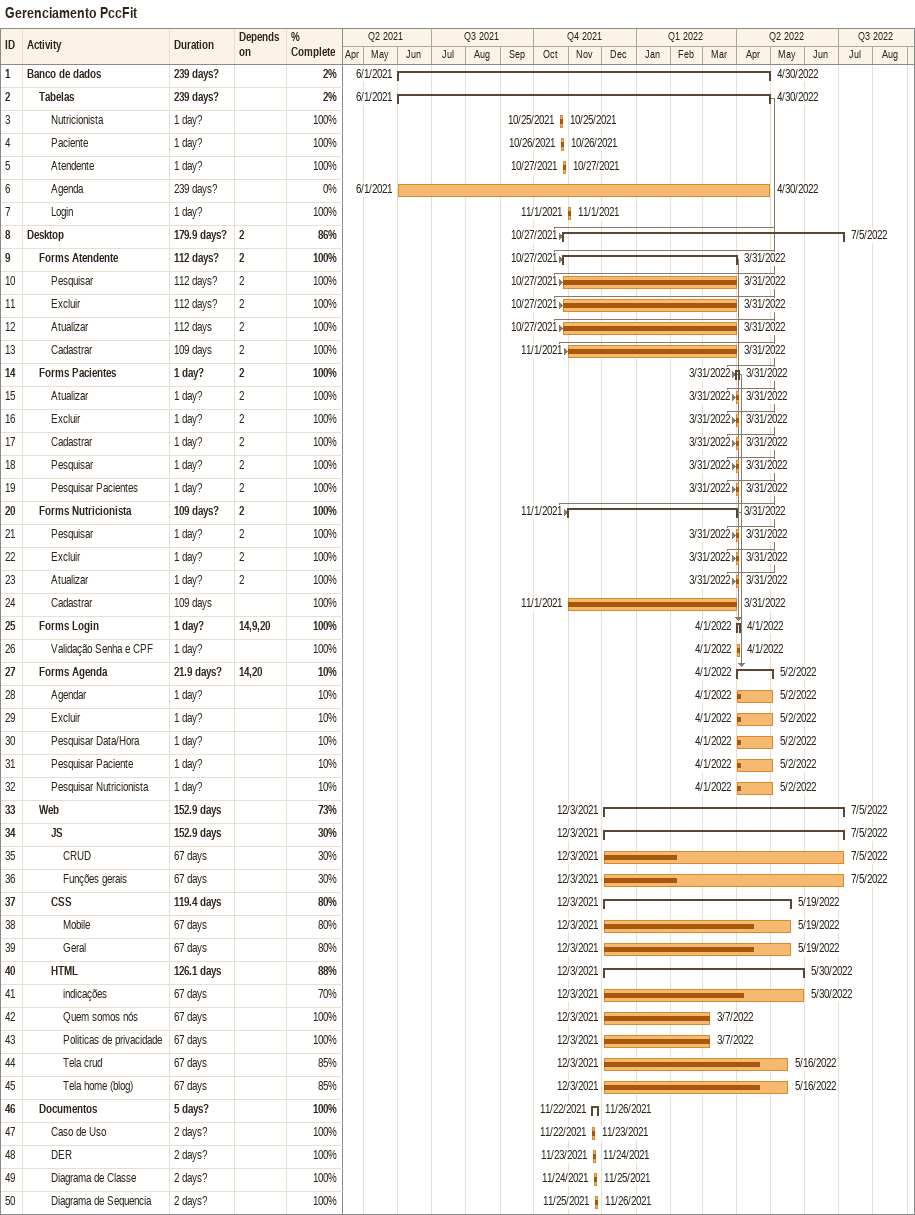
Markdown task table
Gerenciamento PccFit

| ID | Level | Task | Duration | Start | Finish | Predecessors | % complete |
|---|---|---|---|---|---|---|---|
| 1 | 1 | **Banco de dados** | 239d? | 2021-06-01 | 2022-04-30 |  | 2 |
| 2 | 2 | **Tabelas** | 239d? | 2021-06-01 | 2022-04-30 |  | 2 |
| 3 | 3 | Nutricionista | 1d? | 2021-10-25 | 2021-10-25 |  | 100 |
| 4 | 3 | Paciente | 1d? | 2021-10-26 | 2021-10-26 |  | 100 |
| 5 | 3 | Atendente | 1d? | 2021-10-27 | 2021-10-27 |  | 100 |
| 6 | 3 | Agenda | 239d? | 2021-06-01 | 2022-04-30 |  | 0 |
| 7 | 3 | Login | 1d? | 2021-11-01 | 2021-11-01 |  | 100 |
| 8 | 1 | **Desktop** | 179.9d? | 2021-10-27 | 2022-07-05 | 2 | 86 |
| 9 | 2 | **Forms Atendente** | 112d? | 2021-10-27 | 2022-03-31 | 2 | 100 |
| 10 | 3 | Pesquisar | 112d? | 2021-10-27 | 2022-03-31 | 2 | 100 |
| 11 | 3 | Excluir | 112d? | 2021-10-27 | 2022-03-31 | 2 | 100 |
| 12 | 3 | Atualizar | 112d | 2021-10-27 | 2022-03-31 | 2 | 100 |
| 13 | 3 | Cadastrar | 109d | 2021-11-01 | 2022-03-31 | 2 | 100 |
| 14 | 2 | **Forms Pacientes** | 1d? | 2022-03-31 | 2022-03-31 | 2 | 100 |
| 15 | 3 | Atualizar | 1d? | 2022-03-31 | 2022-03-31 | 2 | 100 |
| 16 | 3 | Excluir | 1d? | 2022-03-31 | 2022-03-31 | 2 | 100 |
| 17 | 3 | Cadastrar | 1d? | 2022-03-31 | 2022-03-31 | 2 | 100 |
| 18 | 3 | Pesquisar | 1d? | 2022-03-31 | 2022-03-31 | 2 | 100 |
| 19 | 3 | Pesquisar Pacientes | 1d? | 2022-03-31 | 2022-03-31 | 2 | 100 |
| 20 | 2 | **Forms Nutricionista** | 109d? | 2021-11-01 | 2022-03-31 | 2 | 100 |
| 21 | 3 | Pesquisar | 1d? | 2022-03-31 | 2022-03-31 | 2 | 100 |
| 22 | 3 | Excluir | 1d? | 2022-03-31 | 2022-03-31 | 2 | 100 |
| 23 | 3 | Atualizar | 1d? | 2022-03-31 | 2022-03-31 | 2 | 100 |
| 24 | 3 | Cadastrar | 109d | 2021-11-01 | 2022-03-31 |  | 100 |
| 25 | 2 | **Forms Login** | 1d? | 2022-04-01 | 2022-04-01 | 14, 9, 20 | 100 |
| 26 | 3 | Validação Senha e CPF | 1d? | 2022-04-01 | 2022-04-01 |  | 100 |
| 27 | 2 | **Forms Agenda** | 21.9d? | 2022-04-01 | 2022-05-02 | 14, 20 | 10 |
| 28 | 3 | Agendar | 1d? | 2022-04-01 | 2022-05-02 |  | 10 |
| 29 | 3 | Excluir | 1d? | 2022-04-01 | 2022-05-02 |  | 10 |
| 30 | 3 | Pesquisar Data/Hora | 1d? | 2022-04-01 | 2022-05-02 |  | 10 |
| 31 | 3 | Pesquisar Paciente | 1d? | 2022-04-01 | 2022-05-02 |  | 10 |
| 32 | 3 | Pesquisar Nutricionista | 1d? | 2022-04-01 | 2022-05-02 |  | 10 |
| 33 | 2 | **Web** | 152.9d | 2021-12-03 | 2022-07-05 |  | 73 |
| 34 | 3 | **JS** | 152.9d | 2021-12-03 | 2022-07-05 |  | 30 |
| 35 | 4 | CRUD | 67d | 2021-12-03 | 2022-07-05 |  | 30 |
| 36 | 4 | Funções gerais | 67d | 2021-12-03 | 2022-07-05 |  | 30 |
| 37 | 3 | **CSS** | 119.4d | 2021-12-03 | 2022-05-19 |  | 80 |
| 38 | 4 | Mobile | 67d | 2021-12-03 | 2022-05-19 |  | 80 |
| 39 | 4 | Geral | 67d | 2021-12-03 | 2022-05-19 |  | 80 |
| 40 | 3 | **HTML** | 126.1d | 2021-12-03 | 2022-05-30 |  | 88 |
| 41 | 4 | indicações | 67d | 2021-12-03 | 2022-05-30 |  | 70 |
| 42 | 4 | Quem somos nós | 67d | 2021-12-03 | 2022-03-07 |  | 100 |
| 43 | 4 | Politicas de privacidade | 67d | 2021-12-03 | 2022-03-07 |  | 100 |
| 44 | 4 | Tela crud | 67d | 2021-12-03 | 2022-05-16 |  | 85 |
| 45 | 4 | Tela home (blog) | 67d | 2021-12-03 | 2022-05-16 |  | 85 |
| 46 | 2 | **Documentos** | 5d? | 2021-11-22 | 2021-11-26 |  | 100 |
| 47 | 3 | Caso de Uso | 2d? | 2021-11-22 | 2021-11-23 |  | 100 |
| 48 | 3 | DER | 2d? | 2021-11-23 | 2021-11-24 |  | 100 |
| 49 | 3 | Diagrama de Classe | 2d? | 2021-11-24 | 2021-11-25 |  | 100 |
| 50 | 3 | Diagrama de Sequencia | 2d? | 2021-11-25 | 2021-11-26 |  | 100 |
